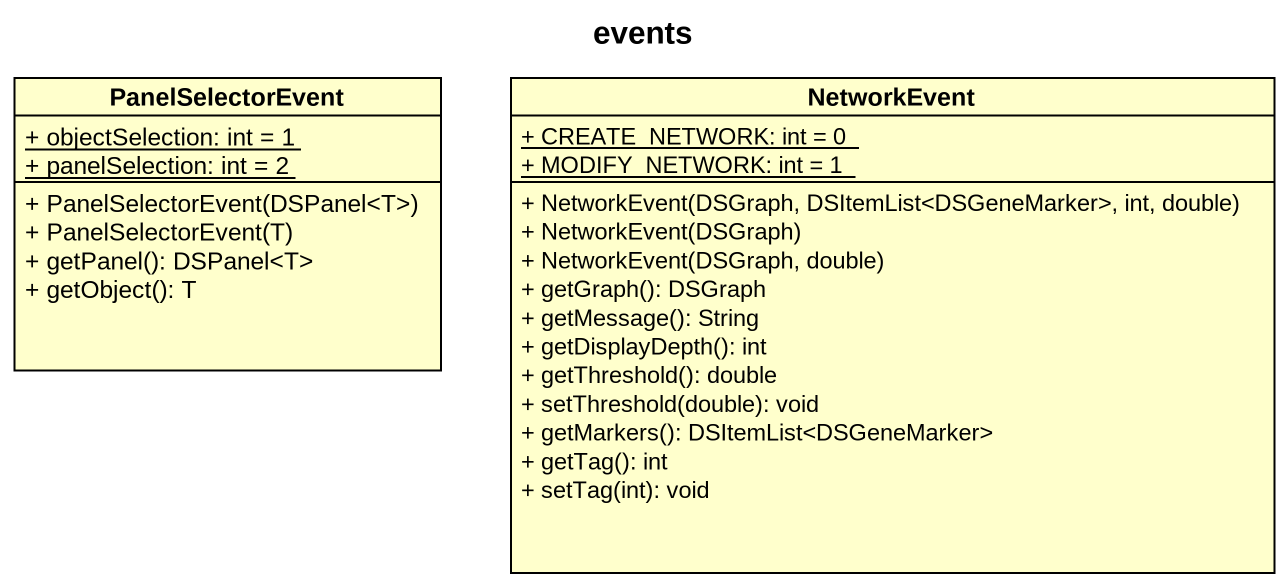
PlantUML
@startuml
title events
hide circle
hide empty members
skinparam classAttributeIconSize 0
class PanelSelectorEvent {
  {static} + objectSelection: int = 1
  {static} + panelSelection: int = 2
  + PanelSelectorEvent(DSPanel<T>)
  + PanelSelectorEvent(T)
  + getPanel(): DSPanel<T>
  + getObject(): T
}
class NetworkEvent {
  {static} + CREATE_NETWORK: int = 0
  {static} + MODIFY_NETWORK: int = 1
  + NetworkEvent(DSGraph, DSItemList<DSGeneMarker>, int, double)
  + NetworkEvent(DSGraph)
  + NetworkEvent(DSGraph, double)
  + getGraph(): DSGraph
  + getMessage(): String
  + getDisplayDepth(): int
  + getThreshold(): double
  + setThreshold(double): void
  + getMarkers(): DSItemList<DSGeneMarker>
  + getTag(): int
  + setTag(int): void
}
@enduml
